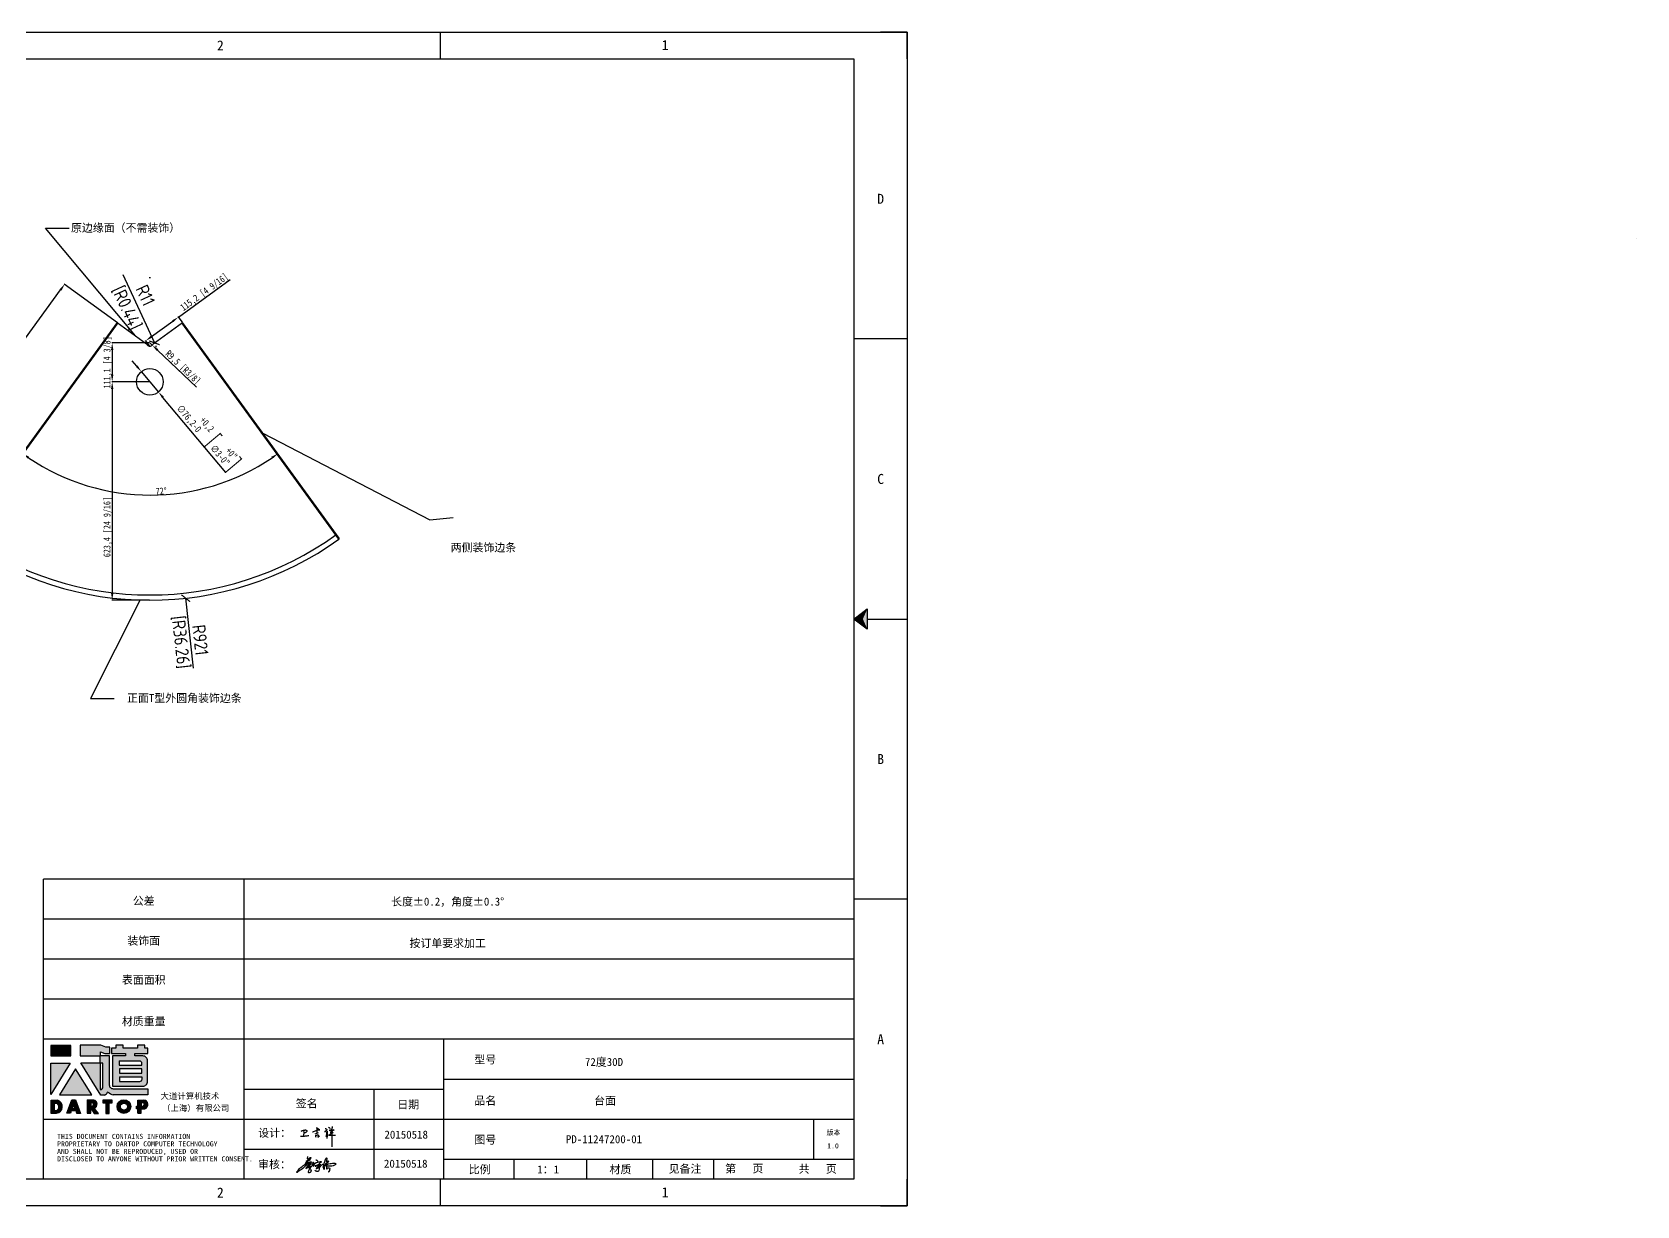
# Model space of a CAD drawing. Header units: inches. Extents: x 777 to 31414, y -57949 to 2393.
# Drawn here: x 26833 to 31414, y -44330 to -40979 of the extents above; entities that cross this region are included whole.
import ezdxf
from ezdxf.enums import TextEntityAlignment as Align

# ---------------------------------------------------------------- set-up
doc = ezdxf.new("R2010")
doc.units = ezdxf.units.IN
doc.header["$LTSCALE"] = 0.605
doc.header["$MEASUREMENT"] = 0
doc.header["$PDMODE"] = 3
doc.header["$PDSIZE"] = 0.25
doc.linetypes.add('DOT', pattern=[0.2, 0.1, -0.1])
doc.layers.get('0').update_dxf_attribs({"linetype": 'CONTINUOUS'})
doc.layers.get('Defpoints').update_dxf_attribs({"linetype": 'CONTINUOUS'})
for name, color, linetype in [('02-05848-001_DXF_TEXT', 7, 'CONTINUOUS'), ('02-05849-001DXF_CONTINUOUS_LINE', 7, 'CONTINUOUS'), ('4', 7, 'CONTINUOUS'), ('CS-WEDGE', 8, 'CONTINUOUS'), ('print', 30, 'CONTINUOUS')]:
    doc.layers.add(name, color=color, linetype=linetype)
doc.layers.add('dim', color=2, linetype='CONTINUOUS', lineweight=9)
doc.styles.add('Dartop', font='')
doc.styles.add('Dartop Text Style', font='gbenor.shx', dxfattribs={"bigfont": 'gbcbig.shx'})
doc.styles.add('hzHT', font='simhei.ttf')
doc.styles.get("Standard").update_dxf_attribs({"font": 'txt', "width": 0.7})
doc.styles.get('Dartop').set_extended_font_data('FangSong_GB2312')
doc.dimstyles.new('Dartop DIM Style', dxfattribs={"dimscale": 15, "dimtxt": 2.5, "dimasz": 1.5, "dimexe": 2.25, "dimexo": 2, "dimtad": 1, "dimdec": 0, "dimdsep": 46, "dimtxsty": 'Dartop Text Style', "dimblk": 'ARCHTICK', "dimcen": 0.09, "dimadec": 1, "dimazin": 0, "dimtfac": 1, "dimtdec": 0, "dimtofl": 0, "dimtmove": 0, "dimatfit": 3, "dimfxl": 0, "dimtolj": 1, "dimtzin": 0, "dimarcsym": 0})
doc.dimstyles.new('ISO-25', dxfattribs={"dimtxt": 20, "dimasz": 20, "dimexe": 1.25, "dimexo": 0.625, "dimtad": 1, "dimdec": 1, "dimtxsty": 'Standard', "dimcen": 2.5, "dimadec": 0, "dimazin": 0, "dimtfac": 1, "dimtdec": 1, "dimtmove": 0, "dimatfit": 3, "dimfxl": 0, "dimarcsym": 0})
doc.dimstyles.get("Standard").update_dxf_attribs({"dimtxt": 0.1, "dimasz": 0.125, "dimexe": 0.18, "dimexo": 0.0625, "dimgap": 0.09, "dimtad": 0, "dimtih": 1, "dimtoh": 1, "dimdec": 3, "dimzin": 4, "dimdsep": 46, "dimtxsty": 'Standard', "dimblk": '_FILLED', "dimblk1": '_FILLED', "dimblk2": '_FILLED', "dimcen": 0.09, "dimadec": 0, "dimazin": 0, "dimtol": 1, "dimtp": 0.008, "dimtm": 0.008, "dimtfac": 1, "dimtdec": 3, "dimtofl": 0, "dimtmove": 0, "dimatfit": 3, "dimldrblk": '_FILLED', "dimfxl": 0, "dimtolj": 1, "dimtzin": 4, "dimarcsym": 0})

# ---------------------------------------------------------------- blocks, each defined once
blk = doc.blocks.new('*U4')
at = {"color": 254, "linetype": 'Continuous', "extrusion": (0, 0, -1)}
for points in [[(-33.167, 11), (-33, 11), (-33.25, 11.188)], [(-33.167, 11), (-33.25, 11.188), (-33.25, 10.812)], [(-33.167, 11), (-33.25, 10.812), (-33, 11)]]:
    blk.add_solid(points, dxfattribs=at)
blk = doc.blocks.new('dadao')
for p, q in [((48, 19.2), (44.9, 10.4)), ((44.9, 10.4), (51.2, 10.4)), ((51.2, 10.4), (48, 19.2))]:
    blk.add_line(p, q)
for points in [[(41.8, 121.6), (41.8, 143.7), (-0.4, 143.7), (-0.4, 121.6), (41.8, 121.6)], [(104.8, 122), (104.8, 130.3), (114.1, 126.3), (124.2, 126.3), (124.2, 139.6), (115.9, 139.6), (105.1, 143.9), (61.5, 143.9)], [(61.7, 144), (61.7, 121.3), (103.9, 121.3)], [(113.4, 38.7), (105.1, 38.7), (63, 106.5), (103.9, 106.5), (103.9, 120.9), (103.9, 121.3)], [(109.7, 53.6), (109.7, 106.2), (104.3, 106.2), (104.3, 50.4), (106.6, 50.4)], [(144.6, 94.4), (144.6, 84.8), (192, 84.8), (192, 94.1), (144.9, 94.1)], [(120.2, 45), (119.5, 45), (119.5, 44.6)], [(0, 28), (0, 0), (11.8, 0)], [(0.1, 28), (14, 28)], [(7.1, 21.8), (7.1, 6.1), (12, 6.1)], [(7.1, 21.8), (11.4, 21.8)], [(76.8, 28.2), (76.8, 0), (84.1, 0), (84.1, 11.1), (91.6, -0.1), (100.3, -0.1), (91.7, 11.1)], [(76.8, 28.2), (90.6, 28.2)], [(84, 22.7), (84, 15.3), (87.2, 15.3)], [(84, 22.7), (87.3, 22.7)], [(183.7, 0), (183.7, 9.6), (180.6, 9.6), (180.6, 14.9), (183.8, 14.9), (183.8, 28.1), (196.1, 28.1), (196.5, 28.1)], [(183.7, 0), (190.9, 0), (190.9, 9.6), (198.8, 9.6)], [(194.9, 22.3), (190.8, 22.3), (190.8, 15), (194.4, 15)]]:
    blk.add_lwpolyline(points)
blk.add_lwpolyline([(137.1, 144.2), (137.1, 137.9), (128.3, 137.9), (128.3, 126.5), (157.3, 126.5), (157.3, 121.5), (130.3, 121.5), (130.3, 57.5), (194.4, 57.5, 0.414214), (204.4, 67.5), (204.4, 111.3, 0.414214), (194.4, 121.3), (177.5, 121.3), (177.5, 126.3), (204.7, 126.3), (204.7, 137.7), (198.2, 137.7), (198.2, 143.9), (183.3, 143.9), (183.3, 138), (153, 138), (153, 144.2), (137.1, 144.2)], format="xyb", close=True)
for points in [[(-0.3, 106.2), (40.4, 106.2), (-0.3, 39.7), (-0.3, 106.2)], [(51.7, 94.1), (18.4, 39.3), (86.2, 39.3)], [(43.8, 28.2), (51.8, 28.2), (62.6, -0.1), (55, -0.1), (53.2, 5), (42.9, 5), (41.1, 0), (33.6, 0)], [(110, 28.1), (110, 21.9), (116, 21.9), (116, -0.1), (123.2, -0.1), (123.2, 22), (129.2, 22), (129.2, 28.1), (110, 28.1)]]:
    blk.add_lwpolyline(points, close=True)
for points in [[(104.8, 122), (123.4, 122), (123.4, 60, 0.414214), (131.4, 52), (204.8, 52), (204.8, 39.1), (131.7, 39.1)], [(144.3, 110.8), (144.3, 101.8), (192.3, 101.8), (192.3, 105.5, 0.414214), (187.3, 110.5), (144.3, 110.5)], [(144.6, 77), (144.6, 67.5), (187.6, 67.5, 0.414214), (192.6, 72.5), (192.6, 76.4), (144.6, 76.4)]]:
    blk.add_lwpolyline(points, format="xyb")
for radius in [14.5, 7.44]:
    blk.add_circle((154.2, 14.2), radius)
for centre, radius, start, end in [((99.2, 60.7), 12.6, 305.6399, 325.969), ((111.6, 46.7), 8.19, 282.9811, 347.6627), ((136, 61.7), 22.9, 226.7358, 259.3209), ((8.5, 13.9), 8.49, 294.2143, 69.7177), ((9.6, 14.2), 14.4, 278.6604, 72.3203), ((86.4, 19), 3.8, 282.527, 76.7196), ((88.6, 19.4), 8.95, 290.6073, 77.2124), ((193.7, 18.7), 3.8, 280.9891, 72.5513), ((195.7, 18.6), 9.51, 288.8959, 85.2442)]:
    blk.add_arc(centre, radius, start, end)
blk = doc.blocks.new('h')
for p, q in [((20773.3, -2331.8), (20775.3, -2338.7)), ((20789.1, -2340.9), (20773.5, -2331.9)), ((20775.3, -2338.7), (20775.6, -2351.2)), ((20845.7, -2343.5), (20848.4, -2353)), ((20768.1, -2360.9), (20773, -2359.1)), ((20769.5, -2366.9), (20769.8, -2370.6)), ((20769.8, -2370.6), (20770.9, -2378)), ((20770.9, -2378), (20771.5, -2370.6)), ((20772.4, -2369.3), (20774.9, -2367.8)), ((20773, -2359.1), (20784.1, -2355.2)), ((20775.6, -2351.2), (20775.5, -2357.3)), ((20782.2, -2369.2), (20780, -2377.1)), ((20780, -2377.1), (20788.3, -2371.3)), ((20780.1, -2366.4), (20780.8, -2366.4)), ((20781.9, -2367.4), (20782.2, -2369.2)), ((20848.9, -2370.3), (20847.9, -2424)), ((20848.4, -2353), (20848.9, -2370.3))]:
    blk.add_line(p, q)
for points in [[(20699.1, -2348.2, -0.029745), (20704.6, -2345.4, -0.046842), (20708.4, -2344.2, -0.00919), (20714.3, -2343, -0.018517), (20717.2, -2342.5, -0.037841), (20720.3, -2342.4, -0.039541), (20723.2, -2342.8, -0.149785), (20726, -2344.3, -0.204935), (20726.9, -2346.6, -0.074872), (20726.5, -2348.3, -0.061615), (20725.6, -2350.3, -0.034204), (20723.8, -2352.6, -0.045776), (20722.3, -2354.1, -0.054985), (20720.4, -2355.3, -0.036348), (20717.3, -2356.5, -0.067752), (20715.7, -2356.8, -0.043553), (20713.2, -2356.7)], [(20755, -2351.9, -0.024077), (20759.9, -2350.1, -0.013147), (20768.7, -2346.5, -0.00522), (20775.4, -2344.1, -0.018517), (20777.3, -2343.4, -0.008274), (20786.3, -2341, -0.039541), (20788.3, -2340.8, -0.079216), (20789.4, -2341, -0.204935)], [(20813.5, -2350.1, 0.007348), (20815.9, -2348.7, 0.008421), (20818, -2347.3, 0.009459), (20819.7, -2346.2, -0.016325), (20820.7, -2345.5, -0.173771), (20821.8, -2345.3, -0.085159), (20823.9, -2346, -0.125883), (20826, -2347.9, -0.160659), (20826.6, -2350.1, -0.010447), (20826.5, -2352.3, -0.008247), (20826.2, -2355.1, -0.002698), (20825.3, -2374, 0.001562), (20823.9, -2383.7, 0.016137)], [(20816.8, -2335, -0.053561), (20819.6, -2336.1, -0.075272), (20821.3, -2337.3, -0.005295), (20822.5, -2338.5, -0.009337), (20823.1, -2339.1, -0.026146), (20823.7, -2339.8, -0.016644), (20824.5, -2340.9)], [(20832.1, -2329.2, -0.053561), (20834.9, -2330.3, -0.075272), (20836.7, -2331.5, -0.005295), (20837.8, -2332.6, -0.009337), (20838.5, -2333.3, -0.026146), (20839, -2334, -0.016644), (20839.8, -2335.1)], [(20836, -2343.7, -0.02797), (20842.1, -2342.6, -0.048868), (20845.6, -2342.2, -0.00919), (20851.1, -2341.4, -0.018517), (20853.9, -2341.1, -0.037841), (20856.7, -2341.2, -0.039541), (20859.4, -2341.6, -0.018282), (20840.6, -2354.7, -0.000937)], [(20847.6, -2340.2, 0.021784), (20849.6, -2335.9, 0.028296), (20850.8, -2332.4, 0.008136), (20851.9, -2328.2, 0.028913), (20852.2, -2327, 0.08193), (20852.1, -2325.9, 0.075058), (20851.7, -2324.7, 0.275043)], [(20696.6, -2372.4, 0.002073), (20710.6, -2371.9, 0.016137), (20719.6, -2371.3, 0.008314), (20736.9, -2369.3)]]:
    blk.add_lwpolyline(points, format="xyb")
for points in [[(20711.3, -2343.5), (20711.3, -2343.5), (20711.5, -2355.8), (20710.7, -2368), (20710.6, -2371.9)], [(20821.5, -2350.6), (20822.4, -2359.2), (20822.2, -2364.9), (20821.7, -2369), (20821.3, -2376.3), (20823.6, -2368.5), (20827.2, -2366.3), (20829.5, -2366.3)], [(20840.6, -2354.7), (20850, -2354.7), (20855, -2354.3), (20845.9, -2361.1), (20840.5, -2364), (20833, -2367.5), (20863.2, -2367.4), (20865.9, -2367.3)]]:
    blk.add_lwpolyline(points)
for centre, radius, start, end in [((20773.7, -2371.2), 2.3, 121.9907, 163.60158), ((20787.5, -2406), 40.3, 100.61827, 108.24823), ((20780.8, -2367.6), 1.15, 9.4675, 90)]:
    blk.add_arc(centre, radius, start, end)
blk = doc.blocks.new('_FILLED')
at = {"color": 0, "linetype": 'ByBlock'}
blk.add_solid([(0, 0), (-1, 0.16), (-1, -0.16)], dxfattribs=at)
blk = doc.blocks.new('*D169')
at = {"layer": 'Defpoints', "color": 0}
for p in [(27251.2, -41792.4), (27262.6, -41808), (27169.5, -41875.8)]:
    blk.add_point(p, dxfattribs=at)
at = {"layer": 'dim', "color": 0, "lineweight": -2}
for p, q in [((27251.2, -41792.4), (27398.6, -41685.1)), ((27174.3, -41848.4), (27235, -41804.1)), ((27262.2, -41807.5), (27250.5, -41791.3)), ((27169.1, -41875.2), (27157.4, -41859.1))]:
    blk.add_line(p, q, dxfattribs=at)
at = {"layer": 'dim', "color": 0}
for points in [[(27233.1, -41801.4), (27237, -41806.8), (27251.2, -41792.4)], [(27172.3, -41845.7), (27176.2, -41851.1), (27158.1, -41860.1)]]:
    blk.add_solid(points, dxfattribs=at)
at = {"layer": 'dim', "color": 0, "insert": (27325.7, -41722.9), "char_height": 20, "attachment_point": 5, "rotation": 36.0492}
blk.add_mtext('115,2 [4 9/16]', dxfattribs=at)
blk = doc.blocks.new('*D170')
at = {"layer": 'Defpoints', "color": 0}
for p in [(27145, -41948.2), (27194, -42006.5)]:
    blk.add_point(p, dxfattribs=at)
at = {"layer": 'dim', "color": 0, "lineweight": -2}
for p, q in [((27132.1, -41932.8), (27119.3, -41917.5)), ((27145, -41948.2), (27194, -42006.5)), ((27386.3, -42235.8), (27206.8, -42021.9))]:
    blk.add_line(p, q, dxfattribs=at)
at = {"layer": 'dim', "color": 0}
for points in [[(27134.7, -41930.7), (27129.6, -41935), (27145, -41948.2)], [(27209.4, -42019.7), (27204.3, -42024), (27194, -42006.5)]]:
    blk.add_solid(points, dxfattribs=at)
at = {"layer": 'dim', "color": 0, "insert": (27336, -42133.4), "char_height": 20, "attachment_point": 5, "rotation": 310.0008}
blk.add_mtext('∅76,2\\S+0,2^ -0; {\\o\\l\\H48.000000;[}∅3\\S+0"^ -0";{\\o\\l\\H48.000000;]}', dxfattribs=at)
blk = doc.blocks.new('*D171')
at = {"layer": 'Defpoints', "color": 0}
for p in [(26926.3, -41699), (27077.9, -41809.2), (26630, -42425.6)]:
    blk.add_point(p, dxfattribs=at)
at = {"layer": 'dim', "color": 0, "lineweight": -2}
for p, q in [((26490.1, -42299.3), (26914.5, -41715.2)), ((27077.4, -41808.8), (26925.2, -41698.3)), ((26629.5, -42425.3), (26477.4, -42314.7))]:
    blk.add_line(p, q, dxfattribs=at)
at = {"layer": 'dim', "color": 0}
for points in [[(26911.8, -41713.2), (26917.2, -41717.1), (26926.3, -41699)], [(26487.4, -42297.3), (26492.8, -42301.2), (26478.4, -42315.5)]]:
    blk.add_solid(points, dxfattribs=at)
at = {"layer": 'dim', "color": 0, "insert": (26693.7, -42001), "char_height": 20, "attachment_point": 5, "rotation": 54}
blk.add_mtext('762 [30]', dxfattribs=at)
blk = doc.blocks.new('*D172')
at = {"layer": 'Defpoints', "color": 0}
for p in [(27232.4, -41766.4), (27077.9, -41809.2), (27041.9, -42287), (26638.8, -42413.5), (27709.6, -42423.2)]:
    blk.add_point(p, dxfattribs=at)
at = {"layer": 'dim', "color": 0, "lineweight": -2}
blk.add_arc((27170.7, -41681.5), 619.1, 235.8511, 304.1489, dxfattribs=at)
at = {"layer": 'dim', "color": 0}
for points in [[(26821.2, -42196.5), (26825.1, -42191.1), (26806.8, -42182.3)], [(27516.3, -42191.1), (27520.1, -42196.5), (27534.5, -42182.3)]]:
    blk.add_solid(points, dxfattribs=at)
at = {"layer": 'dim', "color": 0, "insert": (27201.9, -42289.1), "char_height": 20, "attachment_point": 5, "rotation": 2.9445}
blk.add_mtext('72°', dxfattribs=at)
blk = doc.blocks.new('CAIYUQIANG')
for p, q in [((27658.3, -25054.6), (27659.6, -25053.7)), ((27659.6, -25053.7), (27662.2, -25052.1)), ((27662.2, -25052.1), (27664.9, -25050.5)), ((27662.9, -25048.8), (27669.7, -25045.8)), ((27663.2, -25048.6), (27662.9, -25048.8)), ((27663.6, -25048.1), (27663.2, -25048.6)), ((27665.3, -25046.6), (27663.6, -25048.1)), ((27666.3, -25053.5), (27663.6, -25056.9)), ((27664.9, -25050.5), (27668.5, -25048.7)), ((27667.4, -25044.9), (27665.3, -25046.6)), ((27675.7, -25037.4), (27665.9, -25043)), ((27665.9, -25043), (27677.3, -25038.1)), ((27668.2, -25051.4), (27666.3, -25053.5)), ((27670.6, -25042.2), (27667.4, -25044.9)), ((27670.9, -25048.6), (27668.2, -25051.4)), ((27668.5, -25048.7), (27673.6, -25046.3)), ((27668.6, -25056), (27674.9, -25053.6)), ((27672.1, -25054.2), (27668.6, -25056)), ((27670.4, -25028.6), (27669.5, -25034.5)), ((27669.5, -25034.5), (27670.5, -25036.5)), ((27669.7, -25045.8), (27671.3, -25045.2)), ((27670.5, -25036.5), (27674.7, -25033.4)), ((27677.3, -25038.1), (27670.6, -25042.2)), ((27671.5, -25047.3), (27670.9, -25048.6)), ((27671.2, -25051), (27679.4, -25049.8)), ((27674.1, -25050.1), (27671.2, -25051)), ((27671.3, -25045.2), (27672.1, -25045.7)), ((27672.1, -25046.2), (27671.5, -25047.3)), ((27672.1, -25045.7), (27672.1, -25046.2)), ((27675.9, -25052.3), (27672.1, -25054.2)), ((27673.6, -25046.3), (27677.4, -25044.5)), ((27676.2, -25054), (27673.8, -25055.8)), ((27676.5, -25048.8), (27674.1, -25050.1)), ((27674.7, -25033.4), (27678, -25031.9)), ((27674.9, -25053.6), (27676.8, -25053.2)), ((27679.9, -25033), (27675.7, -25037.4)), ((27678.6, -25051.7), (27675.9, -25052.3)), ((27677.2, -25053.4), (27676.2, -25054)), ((27679.1, -25047.4), (27676.5, -25048.8)), ((27676.8, -25053.2), (27677.2, -25053.4)), ((27677.4, -25044.5), (27680, -25043.8)), ((27678, -25031.9), (27679.7, -25031.6)), ((27683.3, -25050.5), (27678.6, -25051.7)), ((27680.6, -25045.9), (27679.1, -25047.4)), ((27679.4, -25049.8), (27681.5, -25049.6)), ((27679.7, -25031.6), (27680.1, -25032.2)), ((27680.1, -25032.2), (27679.9, -25033)), ((27680, -25043.8), (27681.2, -25043.8)), ((27681.2, -25044.7), (27680.6, -25045.9)), ((27681.2, -25043.8), (27681.2, -25044.7)), ((27681.5, -25049.6), (27682.7, -25049.7)), ((27682.7, -25049.7), (27683.3, -25050.5)), ((27683.9, -25054.7), (27684.6, -25054)), ((27684.6, -25054), (27685.6, -25053.1)), ((27685.6, -25053.1), (27686, -25048.7)), ((27686, -25048.7), (27686.1, -25046.8)), ((27686.1, -25046.8), (27686.2, -25045.4)), ((27686.2, -25045.4), (27686.3, -25045)), ((27686.3, -25045), (27686.6, -25045)), ((27686.6, -25045), (27686.7, -25045.1)), ((27686.7, -25045.1), (27686.9, -25049.2)), ((27686.9, -25049.2), (27686.9, -25051.7)), ((27686.9, -25051.7), (27686.9, -25054.8)), ((27688.6, -25054.6), (27689.1, -25053.3)), ((27689.1, -25053.3), (27689.5, -25052.1)), ((27689.5, -25052.1), (27690.2, -25050.1)), ((27690.2, -25050.1), (27690.5, -25049.4)), ((27690.5, -25049.4), (27691.2, -25048.7)), ((27691.2, -25048.7), (27693.8, -25046.9)), ((27693.8, -25046.9), (27694.7, -25046.4)), ((27697.3, -25053.7), (27693.9, -25055.2)), ((27694.7, -25046.4), (27695.8, -25045.9)), ((27695.8, -25045.9), (27698.2, -25045)), ((27700.1, -25052.2), (27697.3, -25053.7)), ((27698.2, -25045), (27699.9, -25044.7)), ((27698.6, -25054.5), (27700.1, -25053.8)), ((27699.9, -25044.7), (27702.8, -25044)), ((27703.1, -25050.1), (27700.1, -25052.2)), ((27700.1, -25053.8), (27701.4, -25053.2)), ((27701.4, -25053.2), (27703, -25052.5)), ((27702.8, -25044), (27704.8, -25043.7)), ((27703, -25052.5), (27704.6, -25051.8)), ((27705.3, -25048.2), (27703.1, -25050.1)), ((27705.1, -25053.8), (27703.2, -25055.4)), ((27704.6, -25051.8), (27705.9, -25051.1)), ((27704.8, -25043.7), (27707, -25043.4)), ((27706, -25052.8), (27705.1, -25053.8)), ((27708, -25045.9), (27705.3, -25048.2)), ((27705.9, -25051.1), (27706.4, -25051.1)), ((27706.6, -25051.6), (27706, -25052.8)), ((27706.4, -25051.1), (27706.6, -25051.6)), ((27707, -25043.4), (27708, -25043.4)), ((27708, -25043.4), (27709, -25043.5)), ((27710.1, -25044), (27708, -25045.9)), ((27709, -25043.5), (27709.7, -25043.8)), ((27709.7, -25043.8), (27710.1, -25044)), ((27710, -25054.2), (27711.2, -25052.7)), ((27711.2, -25052.7), (27712.6, -25051.4)), ((27712.6, -25051.4), (27713.4, -25050.9)), ((27713.4, -25050.9), (27714.2, -25050.8)), ((27714.2, -25050.8), (27715, -25050.8)), ((27715, -25050.8), (27715.4, -25050.8)), ((27715.4, -25050.8), (27715.6, -25051)), ((27715.9, -25053.9), (27715.5, -25055.4)), ((27715.6, -25051), (27715.8, -25051.2)), ((27715.8, -25051.2), (27715.9, -25051.2)), ((27715.9, -25051.2), (27716, -25051.4)), ((27716, -25053.3), (27715.9, -25053.9)), ((27716, -25051.4), (27716, -25051.4)), ((27716, -25051.4), (27716, -25051.5)), ((27716, -25051.5), (27716.1, -25051.6)), ((27716.1, -25052.4), (27716, -25053.3)), ((27716.1, -25051.6), (27716.1, -25051.8)), ((27716.1, -25051.8), (27716.1, -25052.4)), ((27717.2, -25057.5), (27717.7, -25052.4)), ((27717.7, -25050), (27718.5, -25046)), ((27717.7, -25052.4), (27717.7, -25050)), ((27718.5, -25046), (27720.2, -25040.9)), ((27720.2, -25040.9), (27720.7, -25039.5)), ((27721, -25053.7), (27720.3, -25054.8)), ((27720.6, -25055.2), (27721.9, -25054.1)), ((27720.7, -25039.5), (27721.2, -25038)), ((27722.6, -25051.2), (27721, -25053.7)), ((27721.2, -25038), (27721.6, -25036.6)), ((27721.6, -25036.6), (27722.4, -25034.9)), ((27721.8, -25052.4), (27722.1, -25051.2)), ((27721.9, -25054.1), (27721.8, -25052.4)), ((27721.9, -25054.1), (27723.5, -25052.8)), ((27722.2, -25054.5), (27721.9, -25054.1)), ((27722.1, -25051.2), (27722.6, -25049.3)), ((27722.4, -25034.9), (27723.3, -25033.3)), ((27722.6, -25049.3), (27723.4, -25048.2)), ((27723.9, -25049.1), (27722.6, -25051.2)), ((27723.3, -25033.3), (27723.8, -25032.7)), ((27723.4, -25048.2), (27724, -25048.2)), ((27723.5, -25052.8), (27725.7, -25051.8)), ((27723.8, -25032.7), (27724.4, -25032.7)), ((27724.9, -25047.9), (27723.9, -25049.1)), ((27724.2, -25041.9), (27724, -25042.9)), ((27724, -25042.9), (27724, -25043.8)), ((27724, -25043.8), (27724.5, -25044.5)), ((27724, -25048.2), (27725, -25049.3)), ((27724.7, -25038.7), (27724.2, -25041.9)), ((27724.4, -25032.7), (27724.8, -25033.4)), ((27724.5, -25044.5), (27724.9, -25044.1)), ((27726, -25051.7), (27724.6, -25052.3)), ((27724.6, -25052.3), (27724.8, -25054.3)), ((27724.9, -25037.3), (27724.7, -25038.7)), ((27724.8, -25033.4), (27725.1, -25034.5)), ((27725.1, -25035.4), (27724.9, -25037.3)), ((27724.9, -25044.1), (27726.2, -25043.2)), ((27726.1, -25047), (27724.9, -25047.9)), ((27725, -25049.3), (27726, -25051.7)), ((27725.1, -25034.5), (27725.1, -25035.4)), ((27725.7, -25051.8), (27728.1, -25050.8)), ((27727.7, -25045.8), (27726.1, -25047)), ((27726.2, -25043.2), (27727.3, -25042.5)), ((27727.3, -25042.5), (27728.7, -25041.6)), ((27728.8, -25044.9), (27727.7, -25045.8)), ((27728.1, -25050.8), (27730.4, -25049.9)), ((27728.7, -25041.6), (27729.4, -25041.6)), ((27729.8, -25043.2), (27728.8, -25044.9)), ((27729.4, -25041.6), (27729.8, -25042.2)), ((27729.8, -25042.2), (27729.8, -25043.2)), ((27730.4, -25049.9), (27734.3, -25049)), ((27734.3, -25049), (27736.4, -25048.5)), ((27736.4, -25048.5), (27738, -25048.5)), ((27738, -25048.5), (27741.4, -25048.2)), ((27741.4, -25048.2), (27743.3, -25048.1)), ((27743.3, -25048.1), (27745.9, -25048.1)), ((27747, -25053.9), (27745.3, -25054.8)), ((27745.9, -25048.1), (27747.9, -25048.3)), ((27749, -25052.8), (27747, -25053.9)), ((27747.9, -25048.3), (27749.6, -25048.7)), ((27749.8, -25051.7), (27749, -25052.8)), ((27749.6, -25048.7), (27750.5, -25049.8)), ((27750.6, -25050.8), (27749.8, -25051.7)), ((27750.5, -25049.8), (27750.6, -25050.8)), ((27639.2, -25074.1), (27639.8, -25072.4)), ((27640.1, -25074.1), (27639.2, -25074.1)), ((27639.8, -25072.4), (27641, -25070.5)), ((27641.8, -25073.4), (27640.1, -25074.1)), ((27641, -25070.5), (27642.4, -25068.7)), ((27643.4, -25072.1), (27641.8, -25073.4)), ((27642.4, -25068.7), (27644.1, -25066.6)), ((27645.7, -25070.6), (27643.4, -25072.1)), ((27644.1, -25066.6), (27646.1, -25064.4)), ((27649.4, -25068), (27645.7, -25070.6)), ((27646.1, -25064.4), (27648.2, -25062.5)), ((27648.2, -25062.5), (27649.9, -25061)), ((27653.3, -25065.6), (27649.4, -25068)), ((27649.9, -25061), (27651.9, -25059.4)), ((27651.9, -25059.4), (27654.7, -25057.2)), ((27656.6, -25063.3), (27653.3, -25065.6)), ((27654.7, -25057.2), (27656.5, -25055.9)), ((27656.5, -25055.9), (27658.3, -25054.6)), ((27659.8, -25060.4), (27656.6, -25063.3)), ((27660.6, -25059.8), (27659.8, -25060.4)), ((27663.6, -25056.9), (27660.6, -25059.8)), ((27667.5, -25060.4), (27664.9, -25062)), ((27664.9, -25062.9), (27667.7, -25061.6)), ((27664.9, -25062), (27664.9, -25062.9)), ((27670.3, -25058.4), (27667.5, -25060.4)), ((27667.7, -25061.6), (27670.5, -25060.2)), ((27672, -25057.1), (27670.3, -25058.4)), ((27670.5, -25060.2), (27673.3, -25059)), ((27672.5, -25060.1), (27671.9, -25060.4)), ((27671.9, -25060.4), (27674.3, -25061.5)), ((27673.8, -25055.8), (27672, -25057.1)), ((27673.8, -25059.6), (27672.5, -25060.1)), ((27672.7, -25072.4), (27673.6, -25068.9)), ((27672.7, -25073.7), (27672.7, -25072.4)), ((27672.9, -25074.4), (27672.7, -25073.7)), ((27673.5, -25075.1), (27672.9, -25074.4)), ((27673.3, -25059), (27675.5, -25058)), ((27674.1, -25075.4), (27673.5, -25075.1)), ((27673.6, -25068.9), (27674.3, -25066.8)), ((27675.2, -25059.1), (27673.8, -25059.6)), ((27675, -25075.4), (27674.1, -25075.4)), ((27674.3, -25061.5), (27677.2, -25063.7)), ((27674.3, -25066.8), (27675.3, -25065)), ((27676.4, -25074.9), (27675, -25075.4)), ((27677.8, -25058), (27675.2, -25059.1)), ((27675.3, -25065), (27676.4, -25063.4)), ((27675.5, -25058), (27677.9, -25056.9)), ((27676.4, -25063.4), (27677.5, -25061.9)), ((27677.2, -25074.4), (27676.4, -25074.9)), ((27677.2, -25063.7), (27678.8, -25065.4)), ((27678.3, -25073.5), (27677.2, -25074.4)), ((27677.5, -25061.9), (27679.6, -25059.6)), ((27679, -25057.7), (27677.8, -25058)), ((27677.9, -25056.9), (27680, -25056.9)), ((27679.1, -25072.5), (27678.3, -25073.5)), ((27678.8, -25065.4), (27679.4, -25066.6)), ((27680, -25057.5), (27679, -25057.7)), ((27679.8, -25071), (27679.1, -25072.5)), ((27679.4, -25066.6), (27679.9, -25067.9)), ((27679.6, -25059.6), (27680.6, -25058.4)), ((27680, -25070), (27679.8, -25071)), ((27679.9, -25067.9), (27680, -25069)), ((27680, -25056.9), (27680.5, -25057.1)), ((27680.5, -25057.1), (27680, -25057.5)), ((27680, -25069), (27680, -25070)), ((27680.6, -25058.4), (27681.3, -25057.6)), ((27681.3, -25057.6), (27682.9, -25055.7)), ((27682.9, -25055.7), (27683.9, -25054.7)), ((27686.9, -25054.8), (27686.9, -25055.8)), ((27686.9, -25055.8), (27687, -25056.5)), ((27687, -25056.5), (27687.2, -25056.9)), ((27687.2, -25056.9), (27687.5, -25056.9)), ((27687.5, -25056.9), (27687.8, -25056.5)), ((27687.8, -25056.5), (27688, -25055.9)), ((27688, -25055.9), (27688.6, -25054.6)), ((27691, -25067.9), (27690.7, -25067.5)), ((27691.8, -25068.5), (27691, -25067.9)), ((27692.9, -25069.4), (27691.8, -25068.5)), ((27692.5, -25055.7), (27691.9, -25055.8)), ((27691.9, -25055.8), (27691.9, -25056.2)), ((27691.9, -25056.2), (27693.4, -25056.2)), ((27693.9, -25055.2), (27692.5, -25055.7)), ((27694, -25070.3), (27692.9, -25069.4)), ((27693.4, -25056.2), (27695.2, -25055.9)), ((27695.5, -25070.9), (27694, -25070.3)), ((27695.5, -25062.1), (27695, -25062.5)), ((27695, -25062.5), (27695, -25062.8)), ((27695, -25062.8), (27695.4, -25063)), ((27695.2, -25055.9), (27696.4, -25055.5)), ((27695.4, -25063), (27696.6, -25063)), ((27696.5, -25061.2), (27695.5, -25062.1)), ((27697.1, -25071.4), (27695.5, -25070.9)), ((27696.4, -25055.5), (27698.6, -25054.5)), ((27698, -25059.9), (27696.5, -25061.2)), ((27696.6, -25063), (27698.7, -25062.4)), ((27699, -25071.4), (27697.1, -25071.4)), ((27700.7, -25057.4), (27698, -25059.9)), ((27698.7, -25062.4), (27701.9, -25060.7)), ((27700.5, -25071.4), (27699, -25071.4)), ((27701.7, -25070.7), (27700.5, -25071.4)), ((27703.2, -25055.4), (27700.7, -25057.4)), ((27702.4, -25068.8), (27701.7, -25070.7)), ((27701.9, -25060.7), (27705, -25058.6)), ((27702.9, -25065), (27702.4, -25068.8)), ((27703, -25063.9), (27702.9, -25065)), ((27703.4, -25059.2), (27703, -25063.9)), ((27703.5, -25058.1), (27703.4, -25059.2)), ((27703.9, -25057), (27703.5, -25058.1)), ((27704.3, -25056.3), (27703.9, -25057)), ((27704.9, -25055.3), (27704.3, -25056.3)), ((27705.1, -25055), (27704.9, -25055.3)), ((27705, -25058.6), (27706.4, -25057.7)), ((27706.3, -25055), (27705.1, -25055)), ((27706.8, -25055.3), (27706.3, -25055)), ((27706.4, -25057.7), (27707.4, -25057)), ((27707.5, -25055.8), (27706.8, -25055.3)), ((27707.4, -25057), (27707.8, -25056.8)), ((27707.8, -25056.8), (27707.5, -25055.8)), ((27713.7, -25060.6), (27714.5, -25059.1)), ((27714, -25059.3), (27713.7, -25060.1)), ((27713.7, -25060.1), (27713.7, -25060.6)), ((27714.3, -25058.6), (27714, -25059.3)), ((27715, -25056.9), (27714.3, -25058.6)), ((27714.5, -25059.1), (27715.1, -25058.3)), ((27715.5, -25055.4), (27715, -25056.9)), ((27715.1, -25058.3), (27715.6, -25057.9)), ((27715.6, -25057.9), (27716.2, -25057.8)), ((27716.2, -25057.8), (27716.9, -25057.9)), ((27716.6, -25063.7), (27716.8, -25062.6)), ((27716.6, -25064.9), (27716.6, -25063.7)), ((27717, -25065.4), (27716.6, -25064.9)), ((27716.8, -25062.6), (27717, -25060.1)), ((27716.9, -25057.9), (27717.2, -25058.1)), ((27717, -25060.1), (27717.1, -25058.6)), ((27718.3, -25066.4), (27717, -25065.4)), ((27717.1, -25058.6), (27717.2, -25057.5)), ((27717.2, -25058.1), (27717.6, -25058.7)), ((27717.6, -25058.7), (27717.6, -25060.8)), ((27717.6, -25060.8), (27717.6, -25062.5)), ((27717.6, -25062.5), (27717.7, -25064.3)), ((27717.7, -25064.3), (27717.7, -25065.5)), ((27717.7, -25065.5), (27718.3, -25066.4)), ((27719, -25056.7), (27720.6, -25055.2)), ((27719, -25056.7), (27720.6, -25055.4)), ((27720.6, -25055.4), (27719, -25056.7)), ((27719.4, -25056.1), (27719, -25056.7)), ((27720.3, -25054.8), (27719.4, -25056.1)), ((27723.2, -25055.7), (27722.2, -25054.5)), ((27725.1, -25056.1), (27723.2, -25055.7)), ((27724.3, -25057.3), (27724.1, -25059.8)), ((27724.1, -25059.8), (27724.2, -25062.5)), ((27724.2, -25062.5), (27724.5, -25063.9)), ((27724.8, -25054.3), (27724.3, -25057.3)), ((27724.3, -25057.3), (27724.3, -25057.3)), ((27724.5, -25063.9), (27726.1, -25063.8)), ((27728.6, -25056.9), (27725.1, -25056.1)), ((27726.1, -25063.8), (27727.2, -25062.4)), ((27727.2, -25062.4), (27728.7, -25061.7)), ((27731.5, -25056.9), (27728.6, -25056.9)), ((27728.7, -25061.7), (27730.6, -25061.7)), ((27729.9, -25073.7), (27728.8, -25073.7)), ((27730.7, -25072), (27729.9, -25073.7)), ((27730.6, -25061.7), (27732.5, -25061.7)), ((27732.4, -25068.5), (27730.7, -25072)), ((27734.6, -25056.9), (27731.5, -25056.9)), ((27733.1, -25067), (27732.4, -25068.5)), ((27732.5, -25061.7), (27734, -25062.9)), ((27734, -25064.2), (27733.1, -25067)), ((27734, -25062.9), (27734, -25064.2)), ((27736.4, -25056.9), (27734.6, -25056.9)), ((27737.5, -25056.9), (27736.4, -25056.9)), ((27739.9, -25056.2), (27737.5, -25056.9)), ((27742.8, -25055.5), (27739.9, -25056.2)), ((27745.3, -25054.8), (27742.8, -25055.5))]:
    blk.add_line(p, q)
blk.add_lwpolyline([(27694.2, -25038.4, -0.053561), (27695.8, -25039, -0.075272), (27696.8, -25039.7, -0.005295), (27697.5, -25040.4, -0.009337), (27697.9, -25040.8, -0.026146), (27698.2, -25041.2, -0.016644), (27698.7, -25041.9)], format="xyb")
blk = doc.blocks.new('_ArchTick')
at = {"color": 0, "linetype": 'ByBlock', "const_width": 0.15}
blk.add_lwpolyline([(-0.5, -0.5), (0.5, 0.5)], dxfattribs=at)
blk = doc.blocks.new('*D174')
at = {"layer": 'Defpoints', "color": 0}
for p in [(27169.4, -41679.8), (27271.8, -42595)]:
    blk.add_point(p, dxfattribs=at)
at = {"layer": 'dim', "color": 0, "lineweight": -2}
for p, q in [((27168.1, -41679.8), (27170.8, -41679.8)), ((27169.4, -41681.1), (27169.4, -41678.4)), ((27294.2, -42795.1), (27271.8, -42595))]:
    blk.add_line(p, q, dxfattribs=at)
at = {"layer": 'dim', "color": 0, "lineweight": -2, "xscale": 22.5, "yscale": 22.5, "zscale": 22.5, "rotation": 96.38174008407026}
blk.add_blockref('_ArchTick', (27271.8, -42595), dxfattribs=at)
at = {"layer": 'dim', "color": 0, "char_height": 37.5, "attachment_point": 5, "rotation": 276.3817, "style": 'Dartop Text Style'}
for s, insert in [('\\A1;[R36.26]', (27256.7, -42720.6)), ('\\A1;R921', (27313.4, -42714.3))]:
    blk.add_mtext(s, dxfattribs=dict(at, insert=insert))
blk = doc.blocks.new('*D175')
at = {"layer": 'Defpoints', "color": 0}
for p in [(27169.5, -41977.4), (27061.9, -42600.8), (27169.4, -42600.8)]:
    blk.add_point(p, dxfattribs=at)
at = {"layer": 'dim', "color": 0, "lineweight": -2}
for p, q in [((27168.8, -41977.4), (27060.7, -41977.4)), ((27061.9, -41997.4), (27061.9, -42580.8)), ((27168.8, -42600.8), (27060.7, -42600.8))]:
    blk.add_line(p, q, dxfattribs=at)
at = {"layer": 'dim', "color": 0}
for points in [[(27058.6, -41997.4), (27065.2, -41997.4), (27061.9, -41977.4)], [(27058.6, -42580.8), (27065.2, -42580.8), (27061.9, -42600.8)]]:
    blk.add_solid(points, dxfattribs=at)
at = {"layer": 'dim', "color": 0, "insert": (27049.6, -42392), "char_height": 20, "attachment_point": 5, "rotation": 90}
blk.add_mtext('623,4 [24 9/16]', dxfattribs=at)
blk = doc.blocks.new('*D176')
at = {"layer": 'Defpoints', "color": 0}
for p in [(27169.5, -41866.2), (27061.9, -41977.4), (27169.5, -41977.4)]:
    blk.add_point(p, dxfattribs=at)
at = {"layer": 'dim', "color": 0, "lineweight": -2}
for p, q in [((27168.8, -41866.2), (27060.7, -41866.2)), ((27061.9, -41886.2), (27061.9, -41957.4)), ((27168.8, -41977.4), (27060.7, -41977.4))]:
    blk.add_line(p, q, dxfattribs=at)
at = {"layer": 'dim', "color": 0}
for points in [[(27058.6, -41886.2), (27065.2, -41886.2), (27061.9, -41866.2)], [(27058.6, -41957.4), (27065.2, -41957.4), (27061.9, -41977.4)]]:
    blk.add_solid(points, dxfattribs=at)
at = {"layer": 'dim', "color": 0, "insert": (27049.6, -41921.8), "char_height": 20, "attachment_point": 5, "rotation": 90}
blk.add_mtext('111,1 [4 3/8]', dxfattribs=at)
blk = doc.blocks.new('*D177')
at = {"layer": 'Defpoints', "color": 0}
for p in [(27169.5, -41866.2), (27176.4, -41872.8)]:
    blk.add_point(p, dxfattribs=at)
at = {"layer": 'dim', "color": 0, "lineweight": -2}
for p, q in [((27169.5, -41866.2), (27176.4, -41872.8)), ((27302.6, -41992.9), (27190.9, -41886.6))]:
    blk.add_line(p, q, dxfattribs=at)
at = {"layer": 'dim', "color": 0}
blk.add_solid([(27193.2, -41884.2), (27188.6, -41889), (27176.4, -41872.8)], dxfattribs=at)
at = {"layer": 'dim', "color": 0, "insert": (27262.4, -41937.7), "char_height": 20, "attachment_point": 5, "rotation": 316.4203}
blk.add_mtext('R9,5 [R3/8]', dxfattribs=at)
blk = doc.blocks.new('*D178')
at = {"layer": 'Defpoints', "color": 0}
for p in [(27182.6, -41866.1), (27187.3, -41876.2)]:
    blk.add_point(p, dxfattribs=at)
at = {"layer": 'dim', "color": 0, "lineweight": -2}
for p, q in [((27092.6, -41670.6), (27182.6, -41866.1)), ((27186, -41876.2), (27188.7, -41876.2)), ((27187.3, -41877.6), (27187.3, -41874.9))]:
    blk.add_line(p, q, dxfattribs=at)
blk.add_arc((27187.3, -41876.2), 11.2, 114.7357, 139.4889, dxfattribs=at)
at = {"layer": 'dim', "color": 0, "lineweight": -2, "xscale": 22.5, "yscale": 22.5, "zscale": 22.5, "rotation": 294.7357091855144}
blk.add_blockref('_ArchTick', (27182.6, -41866.1), dxfattribs=at)
at = {"layer": 'dim', "color": 0, "insert": (27126.6, -41744.4), "char_height": 37.5, "attachment_point": 5, "rotation": 294.7357, "style": 'Dartop Text Style'}
blk.add_mtext('\\A1;R11\\P [R0.44]', dxfattribs=at)

msp = doc.modelspace()

# ---------------------------------------------------------------- hatches: boundary and pattern name
for points in [[(26943.55, -43871.29), (26886.59, -43871.29), (26886.59, -43901.04), (26943.55, -43901.04)], [(26941.71, -43921.86), (26886.74, -43921.86), (26886.74, -44011.61)], [(26956.95, -43938.15), (26912.01, -44012.21), (27003.51, -44012.21)], [(27061.61, -44027.36), (27035.61, -44027.36), (27035.61, -44035.61), (27043.72, -44035.61), (27043.72, -44065.34), (27053.43, -44065.34), (27053.43, -44035.59), (27061.61, -44035.59)]]:
    msp.add_hatch(color=0).paths.add_polyline_path(points)
h = msp.add_hatch(color=0)
h.paths.add_polyline_path([(27028.66, -43889.37), (27041.23, -43894.8), (27054.82, -43894.8), (27054.82, -43876.82), (27043.61, -43876.82), (27029, -43871.05), (26970.46, -43871.05), (26970.46, -43901.47), (27027.42, -43901.47), (27027.42, -43902.08), (27027.42, -43921.52), (26972.18, -43921.52), (27029, -44012.95), (27040.25, -44012.95, 0.2793748), (27048.46, -44004.97), (27048.46, -44004.55), (27049.45, -44004.55, 0.1431454), (27064.94, -44012.43), (27163.66, -44012.43), (27163.66, -43995.09), (27064.52, -43995.09, -0.4142136), (27053.72, -43984.29), (27053.72, -43900.51), (27028.66, -43900.51)])
h.paths.add_polyline_path([(27027.99, -43921.91), (27035.23, -43921.91), (27035.23, -43992.88, -0.0889357), (27031.03, -43997.19), (27027.97, -43997.19)], flags=16)
h = msp.add_hatch(color=0)
h.paths.add_polyline_path([(27163.49, -43879.33), (27154.71, -43879.33), (27154.71, -43870.98), (27134.63, -43870.98), (27134.63, -43878.92), (27093.64, -43878.92), (27093.64, -43870.56), (27072.17, -43870.56), (27072.17, -43879.07), (27060.31, -43879.07), (27060.31, -43894.48), (27099.46, -43894.48), (27099.46, -43901.29), (27062.98, -43901.29), (27062.98, -43987.55), (27149.57, -43987.55, 0.4142136), (27163.07, -43974.05), (27163.07, -43914.98, 0.4142136), (27149.57, -43901.48), (27126.68, -43901.48), (27126.68, -43894.79), (27163.49, -43894.79)])
h.paths.add_polyline_path([(27140.01, -43916.1, -0.4142136), (27146.76, -43922.85), (27146.76, -43927.8), (27081.93, -43927.8), (27081.93, -43916.1)], flags=16)
h.paths.add_polyline_path([(27146.34, -43938.25), (27146.34, -43950.78), (27082.35, -43950.78), (27082.35, -43938.25)], flags=16)
h.paths.add_polyline_path([(27147.18, -43962.06), (27147.18, -43967.43, -0.4142136), (27140.43, -43974.18), (27082.35, -43974.18), (27082.35, -43962.06)], flags=16)
h = msp.add_hatch(color=0)
h.paths.add_polyline_path([(26906, -44027.5), (26887.15, -44027.5), (26887.15, -44065.23), (26903.03, -44065.23, 0.7930159)])
h.paths.add_polyline_path([(26903.31, -44056.97), (26896.72, -44056.97), (26896.72, -44035.76), (26902.58, -44035.76, -0.6713609)], flags=16)
h = msp.add_hatch(color=0)
h.paths.add_polyline_path([(26957.09, -44027.19), (26946.33, -44027.19), (26932.49, -44065.27), (26942.68, -44065.27), (26945.08, -44058.52), (26958.89, -44058.52), (26961.34, -44065.35), (26971.62, -44065.35)])
h.paths.add_polyline_path([(26956.25, -44051.25), (26947.7, -44051.25), (26951.9, -44039.28)], flags=16)
h = msp.add_hatch(color=0)
h.paths.add_polyline_path([(27009.4, -44027.22), (26990.86, -44027.22), (26990.86, -44065.29), (27000.66, -44065.29), (27000.66, -44050.2), (27010.73, -44065.43), (27022.57, -44065.43), (27010.98, -44050.29, 0.7440549)])
h.paths.add_polyline_path([(27000.57, -44044.56), (27000.57, -44034.56), (27004.95, -44034.56, -0.796809), (27004.88, -44044.56)], flags=16)
h = msp.add_hatch(color=0)
h.paths.add_polyline_path([(27075.75, -44046.12, 1), (27114.84, -44046.12, 1)])
h.paths.add_polyline_path([(27105.34, -44046.12, -1), (27085.25, -44046.12, -1)], flags=16)
h = msp.add_hatch(color=0)
h.paths.add_polyline_path([(27152.34, -44027.31), (27151.78, -44027.31), (27135.25, -44027.31), (27135.25, -44045.08), (27130.86, -44045.08), (27130.86, -44052.29), (27135.18, -44052.29), (27135.18, -44065.22), (27144.83, -44065.22), (27144.83, -44052.24), (27155.44, -44052.24, 0.8123038)])
h.paths.add_polyline_path([(27144.69, -44045.03), (27144.69, -44035.09), (27150.18, -44035.09, -0.7782134), (27149.62, -44045.03)], flags=16)

# ---------------------------------------------------------------- linework, layer by layer
at = {"color": 0, "linetype": 'DOT'}
for p, q in [((24493.92, -40979.15), (29255.16, -40979.15)), ((29331.3, -41055.3), (29331.3, -44253.36)), ((29255.16, -44329.51), (24493.92, -44329.51))]:
    msp.add_line(p, q, dxfattribs=at)
at = {"color": 0}
for p, q in [((27998.78, -41055.3), (27998.78, -40979.15)), ((29331.3, -40979.15), (29255.16, -40979.15)), ((29331.3, -41055.3), (29331.3, -40979.15)), ((24646.21, -41055.3), (29179.01, -41055.3)), ((29179.01, -41055.3), (29179.01, -44253.36)), ((29331.3, -41854.81), (29179.01, -41854.81)), ((29217.09, -42654.33), (29331.3, -42654.33)), ((26866.13, -44253.36), (26866.13, -43396.74)), ((29179.01, -43396.74), (26866.13, -43396.74)), ((27437.21, -43396.74), (27437.21, -44253.36)), ((29331.3, -43453.85), (29179.01, -43453.85)), ((29179.01, -43510.95), (26866.13, -43510.95)), ((29179.01, -43625.17), (26866.13, -43625.17)), ((29179.01, -43739.39), (26866.13, -43739.39)), ((29179.01, -43853.6), (26866.13, -43853.6)), ((28008.29, -44253.36), (28008.29, -43853.6)), ((28008.29, -43967.82), (29179.01, -43967.82)), ((27437.21, -43996.38), (28008.29, -43996.38)), ((27808.41, -43996.38), (27808.41, -44253.36)), ((26866.13, -44082.04), (27437.21, -44082.04)), ((27437.21, -44082.04), (29179.01, -44082.04)), ((29064.8, -44196.25), (29064.8, -44082.04)), ((27437.21, -44167.7), (28008.29, -44167.7)), ((28008.29, -44196.25), (29179.01, -44196.25)), ((28209.21, -44253.36), (28209.21, -44196.25)), ((28416.28, -44253.36), (28416.28, -44196.25)), ((28604.52, -44253.36), (28604.52, -44196.25)), ((28779.26, -44253.36), (28779.26, -44196.25)), ((29179.01, -44253.36), (24646.21, -44253.36)), ((27998.78, -44329.51), (27998.78, -44253.36)), ((29331.3, -44329.51), (29331.3, -44253.36)), ((29255.16, -44329.51), (29331.3, -44329.51))]:
    msp.add_line(p, q, dxfattribs=at)
msp.add_lwpolyline([(29179.01, -42654.33), (29217.09, -42625.78), (29217.09, -42682.88), (29179.01, -42654.33)], close=True, dxfattribs=at)
for radius in [921, 906]:
    msp.add_arc((27169.42, -41679.76), radius, 234.12469, 305.87531)
at = {"layer": '02-05849-001DXF_CONTINUOUS_LINE', "color": 7, "linetype": 'Continuous'}
for p, q in [((27076.23, -41808.01), (26629.25, -42423.24)), ((27077.88, -41809.16), (26629.69, -42426.04)), ((27076.23, -41808.01), (27160.07, -41868.93)), ((27178.87, -41868.93), (27262.64, -41808.06)), ((27709.15, -42426.04), (27260.96, -41809.16)), ((27709.59, -42423.24), (27262.64, -41808.06))]:
    msp.add_line(p, q, dxfattribs=at)
msp.add_circle((27169.47, -41977.35), 38.1, dxfattribs=at)
for centre, radius, start, end in [((27151.61, -41876.23), 11.19, 21.05884, 40.51114), ((27169.47, -41866.23), 9.52, 218.90942, 321.09058), ((27187.33, -41876.23), 11.19, 139.48886, 158.94116)]:
    msp.add_arc(centre, radius, start, end, dxfattribs=at)
at = {"layer": 'CS-WEDGE', "extrusion": (0.309017, 0.951057, 0)}
msp.add_line((31413.61, -41567.48, 17.78), (31413.61, -41567.48, -638.05), dxfattribs=at)
at = {"layer": 'dim'}
msp.add_arc((27707.97, -42424.42), 2, 305.87531, 36, dxfattribs=at)
at = {"layer": 'print'}
msp.add_lwpolyline([(24493.92, -40979.15), (29331.3, -40979.15), (29331.3, -44329.51), (24493.92, -44329.51)], close=True, dxfattribs=at)

# ---------------------------------------------------------------- block references
at = {"color": 0, "linetype": 'Continuous', "xscale": 152.2888407109637, "yscale": 152.2888407109637, "zscale": 152.2888407109637}
msp.add_blockref('*U4', (24153.48, -44329.51), dxfattribs=at)
at = {"color": 0}
for name, p, xscale, yscale, zscale in [('dadao', (26887.15, -44065.23), 1.349832906196347, 1.349832906196347, 1.349832906196347), ('h', (15477.63, -42740.9), 0.585704211006083, 0.585704211006083, 0.585704211006083)]:
    msp.add_blockref(name, p, dxfattribs=dict(at, xscale=xscale, yscale=yscale, zscale=zscale))
msp.add_blockref('CAIYUQIANG', (-50.66, -19159.61))

# ---------------------------------------------------------------- texts
for s, height, style, p in [('2', 28.55, 'Dartop', (27370.58, -41017.22)), ('1', 28.55, 'Dartop', (28639.98, -41016.32)), ('D', 28.55, 'Dartop', (29255.16, -41455.06)), ('C', 28.55, 'Dartop', (29255.16, -42254.57)), ('B', 28.55, 'Dartop', (29255.16, -43054.09)), ('公差', 22.843, 'hzHT', (27151.92, -43458.86)), ('长度%%P0.2，角度%%P0.3%%D', 22.8433, 'hzHT', (28019.47, -43460.92)), ('装饰面', 22.843, 'hzHT', (27151.92, -43572.73)), ('按订单要求加工', 22.843, 'hzHT', (28019.47, -43579.7)), ('表面面积', 22.843, 'hzHT', (27151.92, -43684.41)), ('材质重量', 22.843, 'hzHT', (27151.92, -43802.66)), ('A', 28.55, 'Dartop', (29255.16, -43853.6)), ('型号', 22.843, 'hzHT', (28126.81, -43911.71)), ('72度30D', 22.843, 'hzHT', (28465.56, -43918.71)), ('品名', 22.843, 'hzHT', (28126.81, -44028.98)), ('台面', 22.843, 'hzHT', (28468.75, -44028.98)), ('签名', 22.843, 'hzHT', (27617.07, -44037.35)), ('日期', 22.843, 'hzHT', (27906.92, -44040.16)), ('20150518', 22.843, 'hzHT', (27901.06, -44126.04)), ('图号', 22.843, 'hzHT', (28126.81, -44140.63)), ('PD-11247200-01', 22.8433, 'hzHT', (28465.56, -44139.14)), ('版本', 14.277, 'hzHT', (29120.81, -44119.94)), ('1.0', 14.277, 'Dartop', (29119.09, -44158.1)), ('20150518', 22.843, 'hzHT', (27899.7, -44208.92)), ('比例', 22.843, 'hzHT', (28110.88, -44225.4)), ('1：1', 22.843, 'hzHT', (28306.17, -44225.4)), ('材质', 22.843, 'hzHT', (28512.51, -44225.4)), ('见备注', 22.843, 'hzHT', (28697.04, -44223.73)), ('第   页', 22.843, 'hzHT', (28865.87, -44223.03)), ('共   页', 22.843, 'hzHT', (29075.71, -44223.87)), ('2', 28.55, 'Dartop', (27370.58, -44291.43)), ('1', 28.55, 'Dartop', (28639.98, -44290.53))]:
    msp.add_text(s, height=height, dxfattribs=dict(at, style=style)).set_placement(p, align=Align.MIDDLE_CENTER)
at = {"color": 0, "style": 'hzHT'}
for s, height, p in [('设计：', 22.843, (27478.69, -44132.52)), ('THIS DOCUMENT CONTAINS INFORMATION', 14.2771, (26904.67, -44138.15)), ('PROPRIETARY TO DARTOP COMPUTER TECHNOLOGY', 14.2771, (26904.67, -44159.56)), ('AND SHALL NOT BE REPRODUCED, USED OR', 14.2771, (26904.67, -44180.98)), ('DISCLOSED TO ANYONE WITHOUT PRIOR WRITTEN CONSENT.', 14.2771, (26904.67, -44202.39)), ('审核：', 22.843, (27478.35, -44222.47))]:
    msp.add_text(s, height=height, dxfattribs=at).set_placement(p)
at = {"layer": '4', "color": 0, "style": 'hzHT'}
for s, p in [('大道计算机技术', (27199.96, -44024.75)), ('（上海）有限公司', (27204.27, -44058.89))]:
    msp.add_text(s, height=17.132, dxfattribs=at).set_placement(p)
at = {"layer": 'dim', "color": 0, "style": 'hzHT'}
for s, height, p in [('原边缘面（不需装饰）', 22.843, (27100.08, -41537.89)), ('两侧装饰边条', 22.843, (28121.55, -42450.33)), ('正面T型外圆角装饰边条', 22.8433, (27267.97, -42880.06))]:
    msp.add_text(s, height=height, dxfattribs=at).set_placement(p, align=Align.MIDDLE_CENTER)

# ---------------------------------------------------------------- dimensions: what is measured, and where the dimension line sits
at = {"layer": 'dim'}
dim = msp.add_radius_dim(center=(27187.33, -41876.23), mpoint=(27182.64, -41866.07), dimstyle='Dartop DIM Style', override={"dimpost": '\\X'}, dxfattribs=at)
dim.commit()
dim.dimension.update_dxf_attribs({"geometry": '*D178', "text_midpoint": (27126.59, -41744.39), "dimtype": 164})
for p1, p2, distance, picture, middle in [((27169.47, -41875.75), (27262.58, -41807.98), 19.32, '*D169', (27325.74, -41722.91)), ((26629.99, -42425.63), (27077.88, -41809.16), 187.42, '*D171', (26693.72, -42000.99))]:
    dim = msp.add_aligned_dim(p1=p1, p2=p2, distance=distance, dimstyle='ISO-25', dxfattribs=at)
    dim.commit()
    dim.dimension.update_dxf_attribs({"geometry": picture, "text_midpoint": middle})
dim = msp.add_radius_dim(center=(27169.42, -41679.76), mpoint=(27271.79, -42595.05), dimstyle='Dartop DIM Style', override={"dimpost": '\\X'}, dxfattribs=at)
dim.commit()
dim.dimension.update_dxf_attribs({"geometry": '*D174', "text_midpoint": (27285.48, -42717.41)})
dim = msp.add_angular_dim_2l(base=(27041.95, -42287), line1=((27709.59, -42423.24), (27232.4, -41766.44)), line2=((27077.88, -41809.16), (26638.78, -42413.53)), dimstyle='ISO-25', dxfattribs=at)
dim.commit()
dim.dimension.update_dxf_attribs({"geometry": '*D172', "text_midpoint": (27202.46, -42299.72), "dimtype": 162})
for base, p1, p2, picture, middle in [((27061.91, -41977.35), (27169.47, -41866.23), (27169.47, -41977.35), '*D176', (27061.91, -41921.79)), ((27061.91, -42600.76), (27169.47, -41977.35), (27169.42, -42600.76), '*D175', (27061.91, -42391.98))]:
    dim = msp.add_linear_dim(base=base, p1=p1, p2=p2, angle=90, dimstyle='ISO-25', dxfattribs=at)
    dim.commit()
    dim.dimension.update_dxf_attribs({"geometry": picture, "text_midpoint": middle, "dimtype": 160})
dim = msp.add_radius_dim(center=(27169.47, -41866.23), mpoint=(27176.37, -41872.8), dimstyle='ISO-25', dxfattribs=at)
dim.commit()
dim.dimension.update_dxf_attribs({"geometry": '*D177', "text_midpoint": (27262.45, -41937.74)})
dim = msp.add_diameter_dim_2p(p1=(27144.98, -41948.17), p2=(27193.96, -42006.54), dimstyle='ISO-25', override={"dimgap": 0.625, "dimtol": 1, "dimlim": 0, "dimtp": 0.2, "dimtm": 1e-09}, dxfattribs=at)
dim.commit()
dim.dimension.update_dxf_attribs({"geometry": '*D170', "text_midpoint": (27315.14, -42150.95), "dimtype": 163})

# ---------------------------------------------------------------- leaders
at = {"layer": '02-05848-001_DXF_TEXT', "color": 2, "linetype": 'Continuous'}
for points in [[(27128.67, -41846.11), (26871.61, -41538.94), (26939.1, -41538.94)], [(27492.01, -42123.77), (27968.05, -42371.6), (28035.18, -42364.55)], [(27140.78, -42601.3), (26999.71, -42881.11), (27067.21, -42881.11)]]:
    msp.add_leader(points, dimstyle='Standard', override={"dimtad": 0}, dxfattribs=at)

doc.saveas('drawing.dxf')
